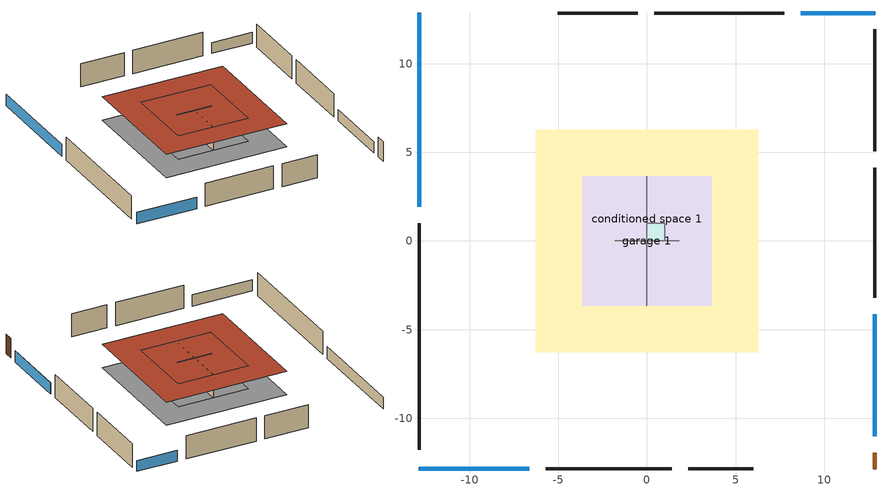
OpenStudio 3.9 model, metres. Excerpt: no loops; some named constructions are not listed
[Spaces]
garage 1
 floor foundation (Slab1 construction): -3.66,-3.66 -3.66,3.66 3.66,3.66 3.66,-3.66 z0
 wall outside (Wall1 construction): 7.73,12.85 0.42,12.85 z0:2.44
 wall outside (Wall2 construction): 12.85,-3.19 12.85,4.12 z0:2.44
 wall outside (Wall9 construction): 2.32,-12.85 5.98,-12.85 z0:2.44
 wall to conditioned space 1 (Wall5 construction Reversed): 0,3.66 0,-3.66 z0:2.44
 wall to conditioned space 1 (Wall6 construction Reversed): -1.83,0 1.83,0 z0:2.44
 roof outside (Roof1 construction): -3.66,3.66 -3.66,-3.66 3.66,-3.66 3.66,3.66 z2.44
conditioned space 1
 floor foundation (Slab2 construction): -6.28,-6.28 -6.28,6.28 6.28,6.28 6.28,-6.28 z0
 wall outside (Wall3 construction): -12.85,0.99 -12.85,-11.77 z0:2.44
 wall outside (Wall4 construction): -0.51,12.85 -5.04,12.85 z0:2.44
 wall outside (Wall7 construction): 12.85,5.05 12.85,11.93 z0:2.44
 wall outside (Wall8 construction): -5.7,-12.85 1.39,-12.85 z0:2.44
 wall outside (AdiabaticWallConstruction): -12.85,12.85 -12.85,1.92 z0:1.22; 12.85,12.85 8.66,12.85 z0:1.13; 12.85,-11.01 12.85,-4.12 z0:1.16; -12.85,-12.85 -6.63,-12.85 z0:1.19
 wall outside (AdiabaticWallConstruction 1): 12.85,-12.86 12.85,-11.94 z0:2.03
 window (WindowConstruction): -12.85,12.85 -12.85,1.92 z0:1.22
 window (WindowConstruction 1): 12.85,12.85 8.66,12.85 z0:1.13
 window (WindowConstruction 2): 12.85,-11.01 12.85,-4.12 z0:1.16
 window (WindowConstruction 3): -12.85,-12.85 -6.63,-12.85 z0:1.19
 door (Door): 12.85,-12.85 12.85,-11.94 z0:2.03
 roof outside (Roof2 construction): -6.28,6.28 -6.28,-6.28 6.28,-6.28 6.28,6.28 z2.44
central ac and furnace airloop ret air space
 floor adiabatic (AdiabaticConst): 0,0 0,1 1,1 1,0 z0
 wall adiabatic (AdiabaticConst): 0,1 0,0 1,0 1,1 0,1 z0:1
 ceiling adiabatic (AdiabaticConst): 1,0 1,1 0,1 0,0 z1
[Material] Roughness=Rough
Name | Thickness {m} | Conductivity {W/m-K} | Density {kg/m3} | Specific Heat {J/kg-K} | Thermal Absorptance | Solar Absorptance | Visible Absorptance
gypsum board | 0.0127 | 0.160291 | 801 | 837.4 | 0.9 | 0.6 | 0.6
osb sheathing 0.5 in. 1 | 0.0127 | 0.115458 | 512.64 | 1214.23 | 0.9 | 0.7 | 0.7
wall rigid ins 1; wall rigid ins 2 | 0.051816 | 0.029427 | 32.04 | 1214.23
wall stud and cavity 2 | 0.1397 | 0.181744 | 139.0536 | 1170.24 | 0.9 | 0.7 | 0.7
[Construction]
Wall5 construction: wall rigid ins 1, osb sheathing 0.5 in. 1, wall stud and cavity 2, gypsum board
Wall6 construction: wall rigid ins 2, osb sheathing 0.5 in. 1, wall stud and cavity 2, gypsum board
[Schedule:Ruleset]
Name | Default Day Schedule
cooling season schedule | cooling season schedule default day
natural vent schedule | natural vent schedule default day
[Schedule:Day]
cooling season schedule default day; cooling season schedule day; cooling season schedule day 2; natural vent schedule default day: 24, 0, 0
cooling season schedule day 1; natural vent schedule day: 24, 0, 1
[Schedule:Rule] Apply Monday=Yes; Apply Wednesday=Yes; Apply Friday=Yes; Date Specification Type=DateRange; Start Day=1
Name | Schedule Ruleset | Rule Order | Day Schedule | Apply Sunday | Apply Tuesday | Apply Thursday | Apply Saturday | Start Month | End Month | End Day
cooling season schedule allday rule | cooling season schedule | 2 | cooling season schedule day | Yes | Yes | Yes | Yes | 1 | 5 | 31
cooling season schedule allday rule 1 | cooling season schedule | 1 | cooling season schedule day 1 | Yes | Yes | Yes | Yes | 6 | 9 | 30
cooling season schedule allday rule 2 | cooling season schedule | 0 | cooling season schedule day 2 | Yes | Yes | Yes | Yes | 10 | 12 | 31
natural vent schedule rule | natural vent schedule | 0 | natural vent schedule day | No | No | No | No | 1 | 12 | 31
[Schedule:File] External File=External File 1; Rows to Skip at Top=1; Number of Hours of Data=8760; Interpolate to Timestep=Yes; Minutes per Item=15; Translate File With Relative Path=Yes
Name | Column Number
hot_water_fixtures | 13
hot_water_clothes_washer | 9
hot_water_dishwasher | 7
electric_vehicle_charging | 14
electric_vehicle_discharging | 15
